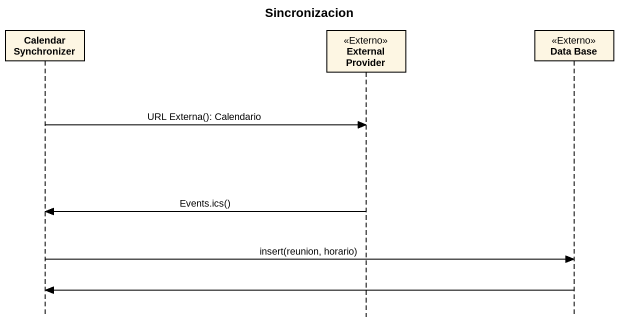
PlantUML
@startuml
title Sincronizacion
hide footbox
participant "Calendar Synchronizer" as Calendar_Synchronizer
participant "External Provider" as External_Provider <<Externo>>
participant "Data Base" as Data_Base <<Externo>>

Calendar_Synchronizer -> External_Provider : URL Externa(): Calendario
External_Provider -> Calendar_Synchronizer : Events.ics()
Calendar_Synchronizer -> Data_Base : insert(reunion, horario)
Data_Base -> Calendar_Synchronizer
@enduml
